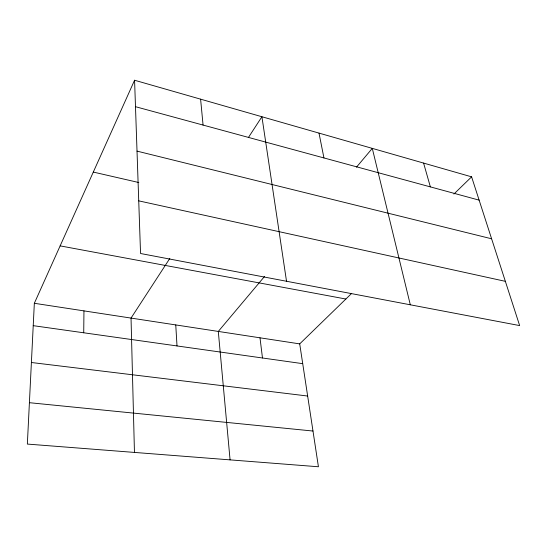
<?xml version="1.0" encoding="UTF-8"?>
<svg xmlns="http://www.w3.org/2000/svg" width="547" height="547" viewBox="0 0 547 547"><rect width="100%" height="100%" fill="white"/><g stroke="black" fill="none" stroke-linecap="round" stroke-linejoin="round"><path stroke-width="0.82" d="M83.725 332.788L83.958 310.881M134.576 80.238L140.552 253.507L519.65 325.588L471.603 176.845L134.576 80.238L34.338 303.291L27.35 444.075L318.429 466.762L299.708 343.885L351.318 293.732M169.823 258.416L131.034 318.087L134.453 452.424M248.502 137.372L261.917 116.737L286.519 281.261M264.522 276.474L218.294 331.434L230.075 459.877M356.48 167.17L372.288 148.374L410.318 304.802M453.894 194.048L471.603 176.845M29.401 402.695L312.987 431.036M31.398 362.504L307.653 396.028M33.23 325.663L302.717 363.666M34.338 303.291L299.708 343.885M60.136 245.876L345.868 299.024M138.74 200.858L505.36 281.343M93.305 172.073L138.822 182.534M137.023 151.122L491.609 238.793M135.492 106.692L479.131 200.147M423.59 163.081L430.373 186.889M319.004 133.106L323.94 157.946M259.996 337.814L262.478 357.991M200.605 99.164L203.067 125.072M175.758 324.925L177.009 345.943"/></g></svg>
